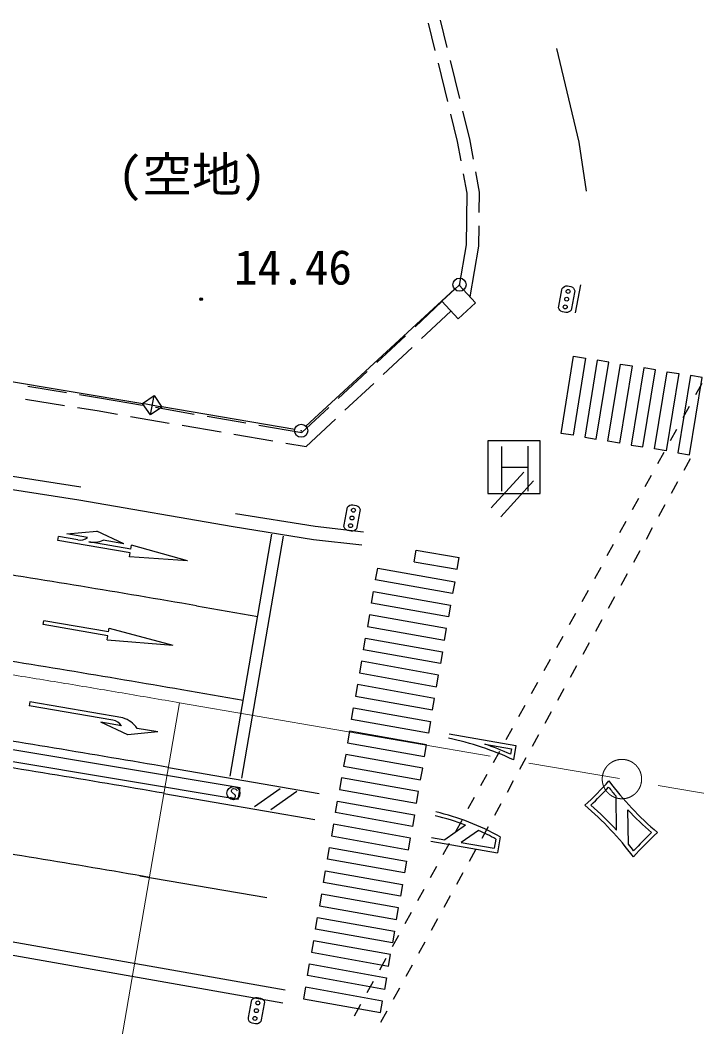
# Model space of a CAD drawing. Units: millimetres at full size, sheet at 1:1000; details may follow other scales. Extents: x 40000 to 680000, y 20000 to 380000.
# Drawn here: x 368990 to 394768, y 293519 to 331876 of the extents above; entities that cross this region are included whole.
import ezdxf
from ezdxf.enums import TextEntityAlignment as Align

# ---------------------------------------------------------------- set-up
doc = ezdxf.new("R2010")
doc.units = ezdxf.units.MM
doc.header["$LTSCALE"] = 1000
doc.header["$PDMODE"] = 32
doc.header["$PDSIZE"] = 500
doc.linetypes.add('CHAIN', pattern=[18.5, 12, -1.5, 3.5, -1.5])
for name, color, linetype, lineweight in [('M-BGD', 7, 'Continuous', 25), ('M-BMK', 2, 'CHAIN', 13), ('M-BMK-ROW', 30, 'Continuous', 25), ('M-STR-HTXT', 7, 'Continuous', 13), ('M-STR-STRC', 7, 'Continuous', 25)]:
    doc.layers.add(name, color=color, linetype=linetype, lineweight=lineweight)
doc.styles.add('ＭＳ ゴシック', font='')
doc.styles.get('ＭＳ ゴシック').set_extended_font_data('MS Gothic')

msp = doc.modelspace()

# ---------------------------------------------------------------- linework, layer by layer
at = {"layer": 'M-BGD'}
for p, q in [((385261, 330829), (385004, 331876)), ((384803, 330724), (384547, 331764)), ((389418, 330801), (390267, 327225)), ((385738, 328887), (385380, 330344)), ((385280, 328782), (384922, 330238)), ((386115, 327355), (385858, 328402)), ((385655, 327257), (385400, 328296)), ((385792, 326514), (385655, 327257)), ((386257, 326583), (386115, 327355)), ((390267, 327225), (390548, 325365)), ((386491, 325319), (386348, 326091)), ((386020, 325280), (385883, 326022)), ((385987, 323309), (386020, 325280)), ((386478, 324542), (386491, 325319)), ((386457, 323265), (386470, 324042)), ((385727, 321768), (385987, 323309)), ((386129, 321332), (386457, 323265)), ((385719, 321776), (385060, 321168)), ((386337, 321107), (385719, 321776)), ((389506, 320983), (389621, 321597)), ((389621, 321597), (389642, 321657)), ((389642, 321657), (389672, 321695)), ((389672, 321695), (389722, 321731)), ((389722, 321731), (389771, 321747)), ((389771, 321747), (389840, 321747)), ((389840, 321747), (389963, 321724)), ((389963, 321724), (390027, 321699)), ((390112, 321505), (389997, 320891)), ((390027, 321699), (390066, 321666)), ((390066, 321666), (390100, 321617)), ((390100, 321617), (390116, 321565)), ((390116, 321565), (390112, 321505)), ((390331, 321790), (390139, 320722)), ((384033, 320194), (385058, 321152)), ((385060, 321168), (385678, 320499)), ((385678, 320499), (386337, 321107)), ((384284, 319744), (385400, 320786)), ((389504, 320920), (389506, 320983)), ((389520, 320869), (389504, 320920)), ((389552, 320822), (389520, 320869)), ((389591, 320789), (389552, 320822)), ((389655, 320764), (389591, 320789)), ((389778, 320741), (389655, 320764)), ((389846, 320738), (389778, 320741)), ((389896, 320757), (389846, 320738)), ((389948, 320791), (389896, 320757)), ((389976, 320831), (389948, 320791)), ((389997, 320891), (389976, 320831)), ((382572, 318828), (383668, 319852)), ((382823, 318378), (383919, 319402)), ((381111, 317462), (382207, 318487)), ((381362, 317012), (382458, 318037)), ((394727, 317612), (394968, 318050)), ((369277, 317930), (370758, 317692)), ((371252, 317613), (372009, 317491)), ((369197, 317437), (370678, 317198)), ((372009, 317491), (373648, 317208)), ((371172, 317119), (371927, 316997)), ((371927, 316997), (372701, 316864)), ((374141, 317124), (375619, 316869)), ((379721, 316163), (380746, 317121)), ((394246, 316735), (394486, 317174)), ((373194, 316779), (374672, 316525)), ((376112, 316784), (377590, 316530)), ((379881, 315628), (380997, 316671)), ((375165, 316440), (376643, 316186)), ((377136, 316101), (378614, 315846)), ((378083, 316445), (379721, 316163)), ((393764, 315859), (394005, 316297)), ((379107, 315761), (379881, 315628)), ((393283, 314982), (393524, 315421)), ((394288, 314734), (394528, 315172)), ((371304, 314083), (367482, 314676)), ((388177, 314658), (386929, 313291)), ((392802, 314106), (393042, 314544)), ((393806, 313858), (394047, 314296)), ((381495, 313359), (381545, 313395)), ((381545, 313395), (381594, 313411)), ((381594, 313411), (381662, 313411)), ((381662, 313411), (381785, 313388)), ((381785, 313388), (381849, 313363)), ((392320, 313229), (392561, 313667)), ((393325, 312981), (393566, 313419)), ((380231, 312577), (377189, 313067)), ((381328, 312647), (381443, 313262)), ((381443, 313262), (381465, 313321)), ((381465, 313321), (381495, 313359)), ((381935, 313169), (381819, 312555)), ((381849, 313363), (381889, 313331)), ((381889, 313331), (381923, 313281)), ((381923, 313281), (381938, 313230)), ((381938, 313230), (381935, 313169)), ((381326, 312584), (381328, 312647)), ((391839, 312353), (392080, 312791)), ((382066, 312371), (380231, 312577)), ((381342, 312533), (381326, 312584)), ((381374, 312486), (381342, 312533)), ((381413, 312453), (381374, 312486)), ((381477, 312429), (381413, 312453)), ((381600, 312405), (381477, 312429)), ((381668, 312403), (381600, 312405)), ((381718, 312421), (381668, 312403)), ((381770, 312455), (381718, 312421)), ((381798, 312495), (381770, 312455)), ((381819, 312555), (381798, 312495)), ((392844, 312104), (393084, 312543)), ((391358, 311476), (391598, 311914)), ((392362, 311228), (392603, 311666)), ((390876, 310600), (391117, 311038)), ((391881, 310351), (392122, 310790)), ((390395, 309723), (390636, 310161)), ((391400, 309475), (391640, 309913)), ((389914, 308847), (390154, 309285)), ((390918, 308598), (391159, 309037)), ((389432, 307970), (389673, 308408)), ((390437, 307722), (390678, 308160)), ((388951, 307093), (389192, 307532)), ((389956, 306845), (390196, 307283)), ((388470, 306217), (388710, 306655)), ((389474, 305969), (389715, 306407)), ((387988, 305340), (388229, 305779)), ((388993, 305092), (389234, 305530)), ((387507, 304464), (387748, 304902)), ((388512, 304216), (388752, 304654)), ((377370, 302630), (368406, 304127)), ((387026, 303587), (387266, 304026)), ((377296, 302186), (368335, 303683)), ((388030, 303339), (388271, 303777)), ((386544, 302711), (386785, 303149)), ((387549, 302463), (387790, 302901)), ((377009, 302280), (377020, 302263)), ((377020, 302263), (377037, 302251)), ((377040, 302524), (377048, 302553)), ((377044, 302491), (377040, 302524)), ((377054, 302466), (377044, 302491)), ((377048, 302553), (377061, 302574)), ((377174, 302364), (377054, 302466)), ((377061, 302574), (377082, 302593)), ((377082, 302593), (377122, 302597)), ((377122, 302597), (377179, 302586)), ((377164, 302250), (377185, 302274)), ((377188, 302347), (377174, 302364)), ((377179, 302586), (377203, 302578)), ((377185, 302274), (377191, 302302)), ((377194, 302320), (377188, 302347)), ((377191, 302302), (377194, 302320)), ((377203, 302578), (377224, 302563)), ((377224, 302563), (377240, 302541)), ((377240, 302541), (377252, 302509)), ((377296, 302186), (377370, 302630)), ((386063, 301834), (386304, 302272)), ((377037, 302251), (377062, 302241)), ((377062, 302241), (377100, 302234)), ((377100, 302234), (377133, 302236)), ((377133, 302236), (377164, 302250)), ((387068, 301586), (387308, 302024)), ((385582, 300958), (385822, 301396)), ((386586, 300709), (386827, 301148)), ((385100, 300081), (385341, 300519)), ((386105, 299833), (386346, 300271)), ((384619, 299205), (384860, 299643)), ((385624, 298956), (385864, 299395)), ((384138, 298328), (384378, 298766)), ((385142, 298080), (385383, 298518)), ((383656, 297452), (383897, 297890)), ((384661, 297203), (384902, 297642)), ((383175, 296575), (383416, 297013)), ((384180, 296327), (384420, 296765)), ((379000, 294421), (368127, 296336)), ((382694, 295698), (382934, 296137)), ((383698, 295450), (383939, 295888)), ((382212, 294822), (382453, 295260)), ((383217, 294574), (383458, 295012)), ((377822, 294548), (377852, 294586)), ((377852, 294586), (377902, 294622)), ((377902, 294622), (377951, 294639)), ((377951, 294639), (378020, 294638)), ((378020, 294638), (378143, 294615)), ((378143, 294615), (378207, 294590)), ((378207, 294590), (378246, 294558)), ((377685, 293874), (377801, 294489)), ((377801, 294489), (377822, 294548)), ((378292, 294396), (378177, 293782)), ((378246, 294558), (378280, 294508)), ((378280, 294508), (378296, 294457)), ((378296, 294457), (378292, 294396)), ((381731, 293945), (381972, 294384)), ((377684, 293811), (377685, 293874)), ((382736, 293697), (382976, 294135)), ((377699, 293760), (377684, 293811)), ((377731, 293713), (377699, 293760)), ((377771, 293680), (377731, 293713)), ((377835, 293656), (377771, 293680)), ((377958, 293632), (377835, 293656)), ((378026, 293630), (377958, 293632)), ((378075, 293649), (378026, 293630)), ((378127, 293682), (378075, 293649)), ((378155, 293722), (378127, 293682)), ((378177, 293782), (378155, 293722))]:
    msp.add_line(p, q, dxfattribs=at)
for centre, radius in [((389864, 321539), 75), ((375888, 321248), 50), ((375888, 321248), 43.8), ((375888, 321248), 37.5), ((375888, 321248), 31.2), ((375888, 321248), 25), ((375888, 321248), 18.8), ((375889, 321248), 12.5), ((375888, 321248), 6.2), ((389809, 321244), 75), ((389754, 320949), 75), ((381687, 313203), 75), ((381576, 312614), 75), ((381631, 312908), 75), ((377115, 302424), 249), ((377989, 294135), 75), ((378044, 294430), 75), ((377933, 293841), 75)]:
    msp.add_circle(centre, radius, dxfattribs=at)
at = {"layer": 'M-BMK'}
msp.add_line((375066, 305867), (431331, 296158), dxfattribs=at)
msp.add_circle((391914, 302960), 750, dxfattribs=at)
msp.add_arc((273033, -285393), 600000, 80.20892, 81.05518, dxfattribs=at)
at = {"layer": 'M-BMK-ROW'}
for p, q in [((385542, 321627), (379878, 316401)), ((368038, 318209), (373658, 317264)), ((374390, 317134), (373653, 317273)), ((373952, 316835), (374091, 317572)), ((379448, 316274), (374385, 317141))]:
    msp.add_line(p, q, dxfattribs=at)
msp.add_lwpolyline([(373952, 316835), (373653, 317273), (374091, 317572), (374390, 317134)], close=True, dxfattribs=at)
for centre in [(385725, 321797), (379694, 316231)]:
    msp.add_circle(centre, 250, dxfattribs=at)
for p in [(385725, 321797), (379694, 316231)]:
    msp.add_point(p, dxfattribs=at)
at = {"layer": 'M-STR-HTXT'}
msp.add_line((375066, 305867), (367178, 260155), dxfattribs=at)
at = {"layer": 'M-STR-STRC'}
for p, q in [((389596, 316132), (390073, 319071)), ((390528, 318997), (390051, 316058)), ((390073, 319071), (390528, 318997)), ((390972, 318921), (390495, 315982)), ((390939, 315910), (391416, 318849)), ((391416, 318849), (390972, 318921)), ((391382, 315835), (391859, 318774)), ((391859, 318774), (392304, 318702)), ((392304, 318702), (391827, 315763)), ((392747, 318626), (392270, 315687)), ((392714, 315615), (393191, 318554)), ((393191, 318554), (392747, 318626)), ((393158, 315540), (393635, 318479)), ((394079, 318407), (393602, 315468)), ((393635, 318479), (394079, 318407)), ((394523, 318331), (394046, 315392)), ((394490, 315320), (394967, 318259)), ((394967, 318259), (394523, 318331)), ((390051, 316058), (389596, 316132)), ((386802, 315845), (386802, 313845)), ((388802, 315845), (386802, 315845)), ((388802, 313845), (388802, 315845)), ((390495, 315982), (390939, 315910)), ((391827, 315763), (391382, 315835)), ((392270, 315687), (392714, 315615)), ((387343, 313930), (387343, 315629)), ((388334, 315640), (388334, 313935)), ((393602, 315468), (393158, 315540)), ((394046, 315392), (394490, 315320)), ((387343, 314845), (388334, 314845)), ((371228, 313589), (367404, 314182)), ((388547, 314321), (387298, 312954)), ((386802, 313845), (388802, 313845)), ((377109, 312573), (371228, 313589)), ((370773, 312299), (371908, 312405)), ((371561, 312161), (370773, 312299)), ((372940, 311921), (371908, 312405)), ((376994, 303074), (378584, 312288)), ((380164, 312081), (377109, 312573)), ((370426, 312054), (370451, 312202)), ((373184, 311574), (370426, 312054)), ((371183, 312075), (370451, 312202)), ((373210, 311722), (371607, 312001)), ((372940, 311921), (372152, 312058)), ((373210, 311722), (373236, 311870)), ((375364, 311271), (373236, 311870)), ((377438, 302998), (379028, 312211)), ((382011, 311874), (380164, 312081)), ((373158, 311426), (373184, 311574)), ((383995, 311240), (384071, 311683)), ((384071, 311683), (385709, 311402)), ((375364, 311271), (373158, 311426)), ((383995, 311240), (385633, 310958)), ((385633, 310958), (385709, 311402)), ((382531, 310550), (382610, 310993)), ((382610, 310993), (385544, 310469)), ((385465, 310026), (382531, 310550)), ((385544, 310469), (385465, 310026)), ((382376, 309664), (382455, 310107)), ((382455, 310107), (385389, 309583)), ((375704, 309563), (378044, 309159)), ((385309, 309140), (382376, 309664)), ((385389, 309583), (385309, 309140)), ((382302, 309220), (382223, 308777)), ((385236, 308696), (382302, 309220)), ((369872, 308844), (369897, 308992)), ((372335, 308419), (369872, 308844)), ((372361, 308567), (369897, 308992)), ((382223, 308777), (385157, 308253)), ((372310, 308271), (372335, 308419)), ((372361, 308567), (372386, 308715)), ((372386, 308715), (374812, 308068)), ((385157, 308253), (385236, 308696)), ((372310, 308271), (374812, 308068)), ((382071, 307890), (382150, 308333)), ((382150, 308333), (385084, 307809)), ((385005, 307366), (382071, 307890)), ((385084, 307809), (385005, 307366)), ((381998, 307446), (381919, 307003)), ((384931, 306922), (381998, 307446)), ((381919, 307003), (384852, 306479)), ((384852, 306479), (384931, 306922)), ((381845, 306559), (381766, 306116)), ((384779, 306035), (381845, 306559)), ((377492, 305956), (375151, 306360)), ((381766, 306116), (384700, 305592)), ((369357, 305902), (369331, 305754)), ((372527, 305202), (369331, 305754)), ((372905, 305289), (369357, 305902)), ((384700, 305592), (384779, 306035)), ((381614, 305229), (381693, 305672)), ((381693, 305672), (384627, 305148)), ((373098, 304647), (372065, 305130)), ((372854, 304994), (372065, 305130)), ((384548, 304705), (381614, 305229)), ((384627, 305148), (384548, 304705)), ((374233, 304756), (373098, 304647)), ((374233, 304756), (373445, 304892)), ((381540, 304785), (381461, 304342)), ((384474, 304261), (381540, 304785)), ((385339, 304678), (387876, 304240)), ((381461, 304342), (384395, 303818)), ((384395, 303818), (384474, 304261)), ((386690, 304293), (387703, 304118)), ((387876, 304240), (387782, 303695)), ((381391, 303897), (381312, 303454)), ((384325, 303373), (381391, 303897)), ((387703, 304118), (387667, 303912)), ((374641, 303404), (380381, 302413)), ((381312, 303454), (384246, 302930)), ((384246, 302930), (384325, 303373)), ((381236, 303011), (381157, 302568)), ((384170, 302487), (381236, 303011)), ((374469, 302410), (380210, 301420)), ((378898, 302593), (377916, 301900)), ((379525, 302485), (378543, 301792)), ((381157, 302568), (384090, 302044)), ((384090, 302044), (384170, 302487)), ((391703, 301013), (391690, 302303)), ((381004, 301681), (381083, 302124)), ((381083, 302124), (384017, 301600)), ((383938, 301157), (381004, 301681)), ((384017, 301600), (383938, 301157)), ((392159, 300486), (392145, 301786)), ((380931, 301237), (380852, 300794)), ((383865, 300713), (380931, 301237)), ((385959, 301209), (385166, 300649)), ((380852, 300794), (383786, 300270)), ((384658, 300737), (385166, 300649)), ((386451, 301005), (385793, 300541)), ((387275, 300755), (387171, 300151)), ((380700, 299907), (380779, 300350)), ((380779, 300350), (383712, 299826)), ((383786, 300270), (383865, 300713)), ((384633, 300589), (387171, 300151)), ((385793, 300541), (387048, 300324)), ((387109, 300676), (387048, 300324)), ((383633, 299383), (380700, 299907)), ((383712, 299826), (383633, 299383)), ((373554, 299279), (378387, 298445)), ((380547, 299020), (380626, 299463)), ((380626, 299463), (383560, 298939)), ((383481, 298496), (380547, 299020)), ((383560, 298939), (383481, 298496)), ((380474, 298576), (380395, 298133)), ((383408, 298052), (380474, 298576)), ((380395, 298133), (383329, 297609)), ((383329, 297609), (383408, 298052)), ((380242, 297246), (380321, 297689)), ((380321, 297689), (383255, 297165)), ((383176, 296722), (380242, 297246)), ((383255, 297165), (383176, 296722)), ((379087, 294913), (368207, 296830)), ((380169, 296802), (380090, 296359)), ((383103, 296278), (380169, 296802)), ((380090, 296359), (383024, 295835)), ((383024, 295835), (383103, 296278)), ((379938, 295472), (380017, 295915)), ((380017, 295915), (382951, 295391)), ((382871, 294948), (379938, 295472)), ((382951, 295391), (382871, 294948)), ((379864, 295028), (379785, 294585)), ((382798, 294504), (379864, 295028)), ((379785, 294585), (382719, 294061)), ((382719, 294061), (382798, 294504))]:
    msp.add_line(p, q, dxfattribs=at)
for centre, radius, start, end in [((371269, 312567), 500, 260.1215, 305.6945), ((371779, 312986), 1000, 260.1215, 291.9098), ((273032, -285393), 603750, 80.20892, 81.05517), ((273032, -285393), 600500, 80.20892, 81.05517), ((372442, 304710), 500, 34.6359, 80.2089), ((372616, 304332), 1000, 34.0464, 73.2413), ((273032, -285393), 597500, 80.20892, 81.05517), ((382793, 292864), 11925, 65.2652, 77.8068), ((382793, 292864), 12075, 66.1899, 71.1685), ((273032, -285393), 596500, 80.20892, 81.05517), ((381054, 312191), 13925, 312.726, 318.094), ((381054, 312191), 14075, 313.4108, 317.355), ((400975, 310022), 12075, 217.59, 219.7389), ((400975, 310022), 11925, 216.7279, 229.7218), ((382793, 292864), 11925, 36.7279, 49.7218), ((382793, 292864), 12075, 42.4439, 48.9229), ((382793, 292864), 8925, 69.2198, 76.9986), ((382793, 292864), 9075, 60.4025, 77.0517), ((400975, 310022), 12075, 223.0078, 228.9229), ((382793, 292864), 8925, 61.0778, 65.8015), ((402714, 290695), 13925, 132.726, 138.094), ((402714, 290695), 14075, 133.4108, 137.355), ((273032, -285393), 593250, 80.20892, 81.05517), ((382793, 292864), 12075, 37.5901, 39.1357)]:
    msp.add_arc(centre, radius, start, end, dxfattribs=at)

# ---------------------------------------------------------------- texts
at = {"layer": 'M-BGD', "style": 'ＭＳ ゴシック', "width": 1.05}
msp.add_text('(空地)', height=1320, dxfattribs=at).set_placement((372701, 324938), align=Align.BOTTOM_LEFT)
at = {"layer": 'M-BGD', "style": 'ＭＳ ゴシック'}
msp.add_text('14.46', height=1320, dxfattribs=at).set_placement((377139, 321405), align=Align.BOTTOM_LEFT)

doc.saveas('drawing.dxf')
